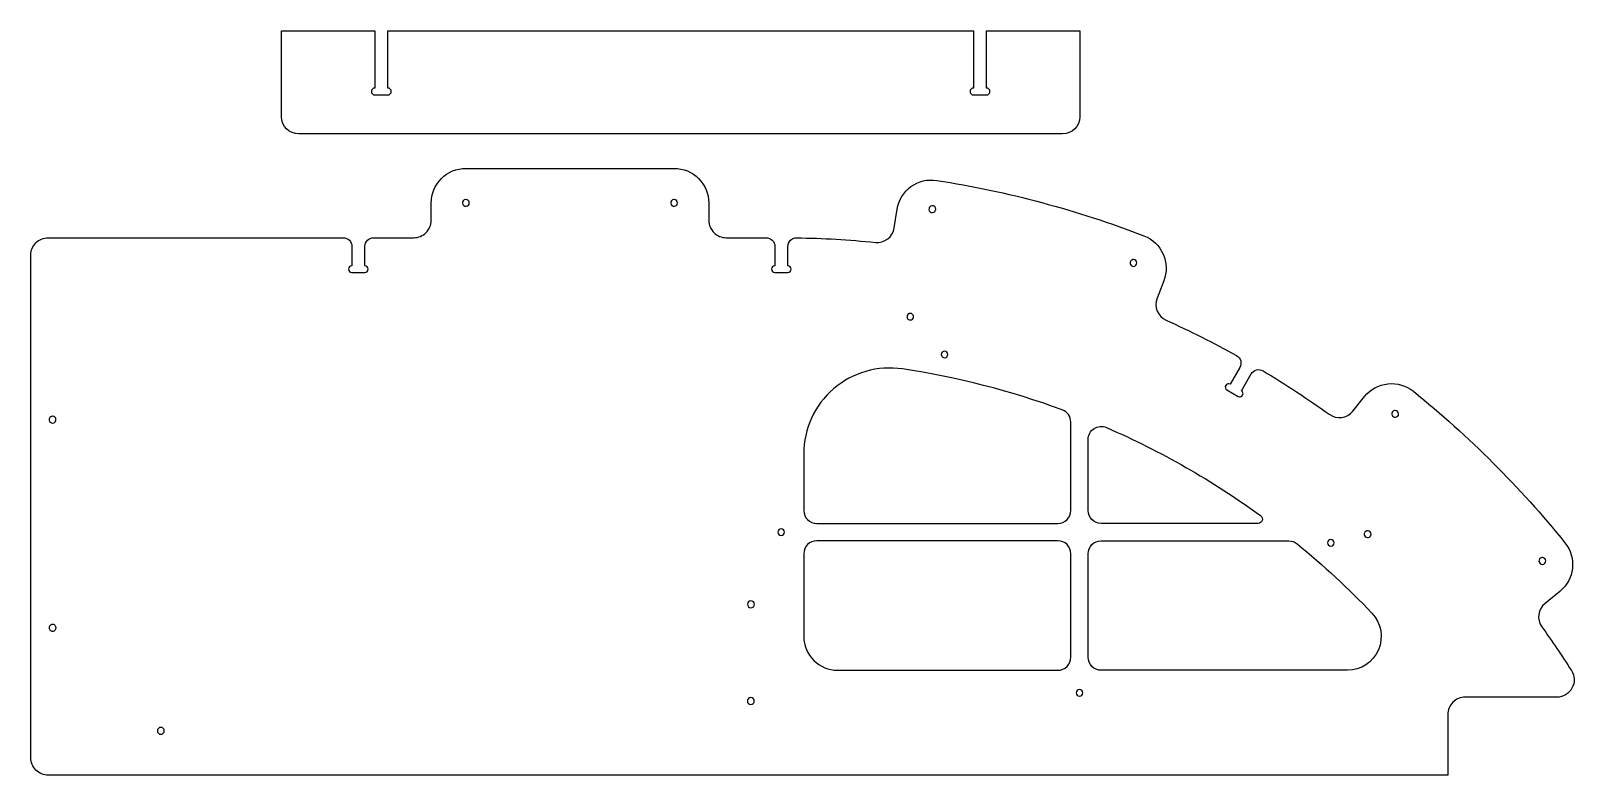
# Model space of a CAD drawing. Extents: x 3.3 to 92.3, y 2.2 to 45.1.
import ezdxf

# ---------------------------------------------------------------- set-up
doc = ezdxf.new("R2010")
doc.units = 0
doc.layers.add('THROUGH_CUT', color=18, linetype='CONTINUOUS')

msp = doc.modelspace()

# ---------------------------------------------------------------- linework, layer by layer
at = {"layer": 'THROUGH_CUT'}
for points in [[(63.79, 40.138, -0.41282), (62.79, 39.142), (40.785, 39.142), (18.78, 39.142, -0.41282), (17.78, 40.138), (17.78, 45.091), (23.159, 45.091), (23.159, 41.792, 1), (23.159, 41.392), (23.909, 41.392, 1), (23.909, 41.792), (23.909, 45.091), (40.785, 45.091), (57.66, 45.091), (57.66, 41.792, 1), (57.66, 41.392), (58.41, 41.392, 1), (58.41, 41.792), (58.41, 45.091), (63.79, 45.091)], [(3.337, 32.16, -0.414214), (4.337, 33.16), (21.337, 33.16, -0.414214), (21.837, 32.66), (21.837, 31.54, 1), (21.837, 31.16), (22.587, 31.16, 1), (22.587, 31.54), (22.587, 32.66, -0.414214), (23.087, 33.16), (25.406, 33.16, 0.414214), (26.406, 34.16), (26.406, 35.16, -0.414214), (28.406, 37.16), (40.406, 37.16, -0.414214), (42.406, 35.16), (42.406, 34.16, 0.414214), (43.406, 33.16), (45.712, 33.16, -0.414214), (46.212, 32.66), (46.212, 31.54, 1), (46.212, 31.16), (46.962, 31.16, 1), (46.962, 31.54), (46.962, 32.654, -0.419011), (47.47, 33.154, -0.021038), (52.004, 32.889, 0.398319), (53.093, 33.729), (53.26, 34.798, -0.414214), (55.545, 36.465, -0.053419), (67.481, 33.267, -0.414214), (68.627, 30.681), (68.237, 29.671, 0.398319), (68.759, 28.399, -0.021038), (72.819, 26.362, -0.419007), (73.009, 25.675), (72.452, 24.71, 1), (72.262, 24.381), (72.911, 24.006, 1), (73.101, 24.335), (73.658, 25.3, -0.419017), (74.348, 25.479, -0.021097), (78.153, 22.974, 0.398319), (79.516, 23.158), (80.195, 24, -0.414214), (83.008, 24.3, -0.053411), (91.743, 15.561, -0.414214), (91.441, 12.749), (90.599, 12.07, 0.398319), (90.415, 10.707, -0.014042), (92.116, 8.197, -0.592148), (91.273, 6.659), (85.993, 6.659, 0.414214), (84.993, 5.659), (84.992, 2.16), (4.337, 2.16, -0.414214), (3.337, 3.16)], [(28.377, 35.366, 0.963401), (28.421, 34.973, 0.964287), (28.406, 35.368, 0.018181), (28.392, 35.367, 0.01864)], [(40.377, 35.363, 0.963401), (40.421, 34.971, 0.964287), (40.406, 35.365, 0.018181), (40.392, 35.365, 0.01864)], [(55.256, 35.003, 0.963401), (55.299, 34.611, 0.964287), (55.285, 35.005, 0.018181), (55.27, 35.005, 0.01864)], [(66.847, 31.897, 0.963401), (66.89, 31.504, 0.964287), (66.876, 31.899, 0.018181), (66.861, 31.898, 0.01864)], [(54.019, 28.794, 0.414214), (53.829, 28.604, 0.414214), (54.019, 28.414, 0.414214), (54.209, 28.604, 0.414214)], [(55.994, 26.619, 0.414214), (55.804, 26.429, 0.414214), (55.994, 26.239, 0.414214), (56.184, 26.429, 0.414214)], [(63.268, 22.526, 0.314475), (62.776, 23.23, 0.05076), (53.565, 25.588, 0.45862), (47.879, 20.693), (47.879, 17.427, 0.414214), (48.629, 16.677), (62.518, 16.677, 0.414214), (63.268, 17.427)], [(81.928, 23.196, 0.963401), (81.972, 22.804, 0.964287), (81.957, 23.198, 0.018181), (81.943, 23.198, 0.01864)], [(4.557, 22.859, 0.963401), (4.601, 22.466, 0.964287), (4.586, 22.861, 0.018181), (4.572, 22.86, 0.01864)], [(64.268, 21.524, -0.540205), (65.317, 22.212, -0.05467), (74.202, 17.129, -0.726345), (74.055, 16.677), (65.018, 16.677, -0.414214), (64.268, 17.427)], [(46.579, 16.367, 0.414214), (46.389, 16.177, 0.414214), (46.579, 15.987, 0.414214), (46.769, 16.177, 0.414214)], [(80.209, 16.17, 0.823734), (80.487, 15.894, 0.824147), (80.334, 16.254, 0.096403), (80.263, 16.224, 0.096651)], [(62.518, 8.21, 0.414214), (63.268, 8.96), (63.268, 14.927, 0.414214), (62.518, 15.677), (48.629, 15.677, 0.414214), (47.879, 14.927), (47.879, 10.16, 0.414214), (49.829, 8.21)], [(75.83, 15.677, -0.173043), (76.304, 15.508, -0.031371), (80.618, 11.504, -0.659022), (79.205, 8.21), (65.018, 8.21, -0.414214), (64.268, 8.96), (64.268, 14.927, -0.414214), (65.018, 15.677)], [(78.255, 15.752, 0.414214), (78.065, 15.562, 0.414214), (78.255, 15.372, 0.414214), (78.445, 15.562, 0.414214)], [(90.413, 14.71, 0.963401), (90.456, 14.317, 0.964287), (90.442, 14.712, 0.018181), (90.427, 14.711, 0.01864)], [(44.835, 12.219, 0.414214), (44.635, 12.019, 0.414214), (44.835, 11.819, 0.414214), (45.035, 12.019, 0.414214)], [(44.829, 6.634, 0.414214), (44.629, 6.434, 0.414214), (44.829, 6.234, 0.414214), (45.029, 6.434, 0.414214)], [(63.768, 7.1, 0.414214), (63.578, 6.91, 0.414214), (63.768, 6.72, 0.414214), (63.958, 6.91, 0.414214)], [(10.825, 4.918, 0.414214), (10.625, 4.718, 0.414214), (10.825, 4.518, 0.414214), (11.025, 4.718, 0.414214)]]:
    msp.add_lwpolyline(points, format="xyb", close=True, dxfattribs=at)
msp.add_lwpolyline([(4.784, 10.69), (4.777, 10.722), (4.763, 10.753), (4.745, 10.782), (4.722, 10.806), (4.696, 10.827), (4.666, 10.843), (4.634, 10.853), (4.601, 10.858), (4.567, 10.857), (4.534, 10.851), (4.503, 10.838), (4.474, 10.821), (4.448, 10.8), (4.427, 10.774), (4.41, 10.745), (4.399, 10.713), (4.392, 10.68), (4.392, 10.646), (4.397, 10.613), (4.408, 10.581), (4.424, 10.552), (4.445, 10.525), (4.47, 10.503), (4.499, 10.485), (4.53, 10.472), (4.563, 10.465), (4.596, 10.463), (4.63, 10.467), (4.662, 10.477), (4.692, 10.492), (4.719, 10.512), (4.742, 10.536), (4.761, 10.564), (4.775, 10.595), (4.784, 10.627), (4.786, 10.661), (4.786, 10.675)], close=True, dxfattribs=at)

doc.saveas('drawing.dxf')
